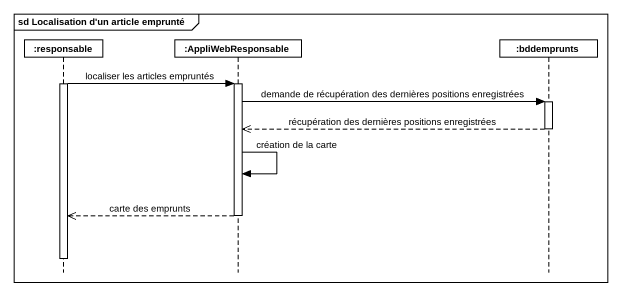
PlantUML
@startuml
mainframe sd Localisation d'un article emprunté
hide footbox
participant ":responsable" as responsable
participant ":AppliWebResponsable" as AppliWebResponsable
participant ":bddemprunts" as bddemprunts

activate responsable
responsable -> AppliWebResponsable : localiser les articles empruntés
activate AppliWebResponsable
AppliWebResponsable -> bddemprunts : demande de récupération des dernières positions enregistrées
activate bddemprunts
bddemprunts -->> AppliWebResponsable : récupération des dernières positions enregistrées
deactivate bddemprunts
AppliWebResponsable -> AppliWebResponsable : création de la carte
AppliWebResponsable -->> responsable : carte des emprunts
deactivate AppliWebResponsable
deactivate responsable
@enduml
